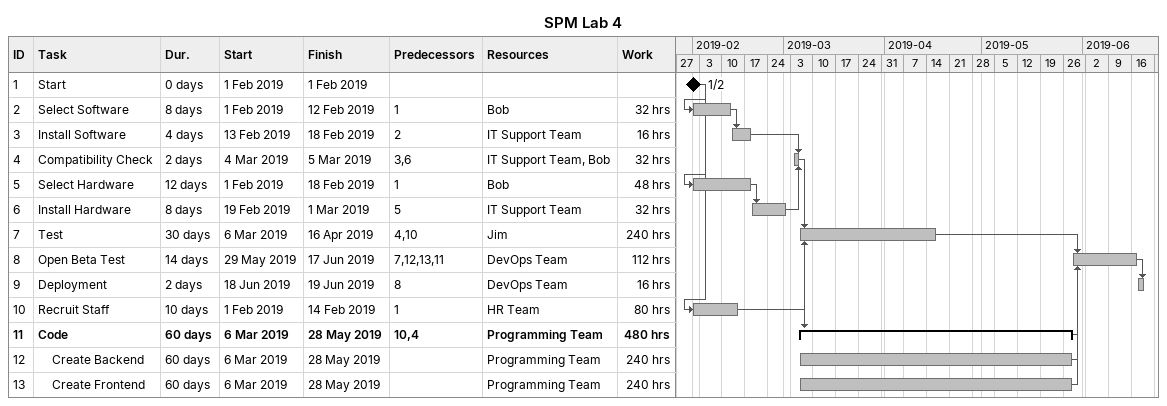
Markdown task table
SPM Lab 4

| ID | Level | Task | Duration | Start | Finish | Predecessors | Resources | Work (h) |
|---|---|---|---|---|---|---|---|---|
| 1 | 1 | Start | 0d | 2019-02-01 | 2019-02-01 |  |  |  |
| 2 | 1 | Select Software | 8d | 2019-02-01 | 2019-02-12 | 1 | Bob | 32 |
| 3 | 1 | Install Software | 4d | 2019-02-13 | 2019-02-18 | 2 | IT Support Team | 16 |
| 4 | 1 | Compatibility Check | 2d | 2019-03-04 | 2019-03-05 | 3, 6 | IT Support Team, Bob | 32 |
| 5 | 1 | Select Hardware | 12d | 2019-02-01 | 2019-02-18 | 1 | Bob | 48 |
| 6 | 1 | Install Hardware | 8d | 2019-02-19 | 2019-03-01 | 5 | IT Support Team | 32 |
| 7 | 1 | Test | 30d | 2019-03-06 | 2019-04-16 | 4, 10 | Jim | 240 |
| 8 | 1 | Open Beta Test | 14d | 2019-05-29 | 2019-06-17 | 7, 12, 13, 11 | DevOps Team | 112 |
| 9 | 1 | Deployment | 2d | 2019-06-18 | 2019-06-19 | 8 | DevOps Team | 16 |
| 10 | 1 | Recruit Staff | 10d | 2019-02-01 | 2019-02-14 | 1 | HR Team | 80 |
| 11 | 1 | **Code** | 60d | 2019-03-06 | 2019-05-28 | 10, 4 | Programming Team | 480 |
| 12 | 2 | Create Backend | 60d | 2019-03-06 | 2019-05-28 |  | Programming Team | 240 |
| 13 | 2 | Create Frontend | 60d | 2019-03-06 | 2019-05-28 |  | Programming Team | 240 |
